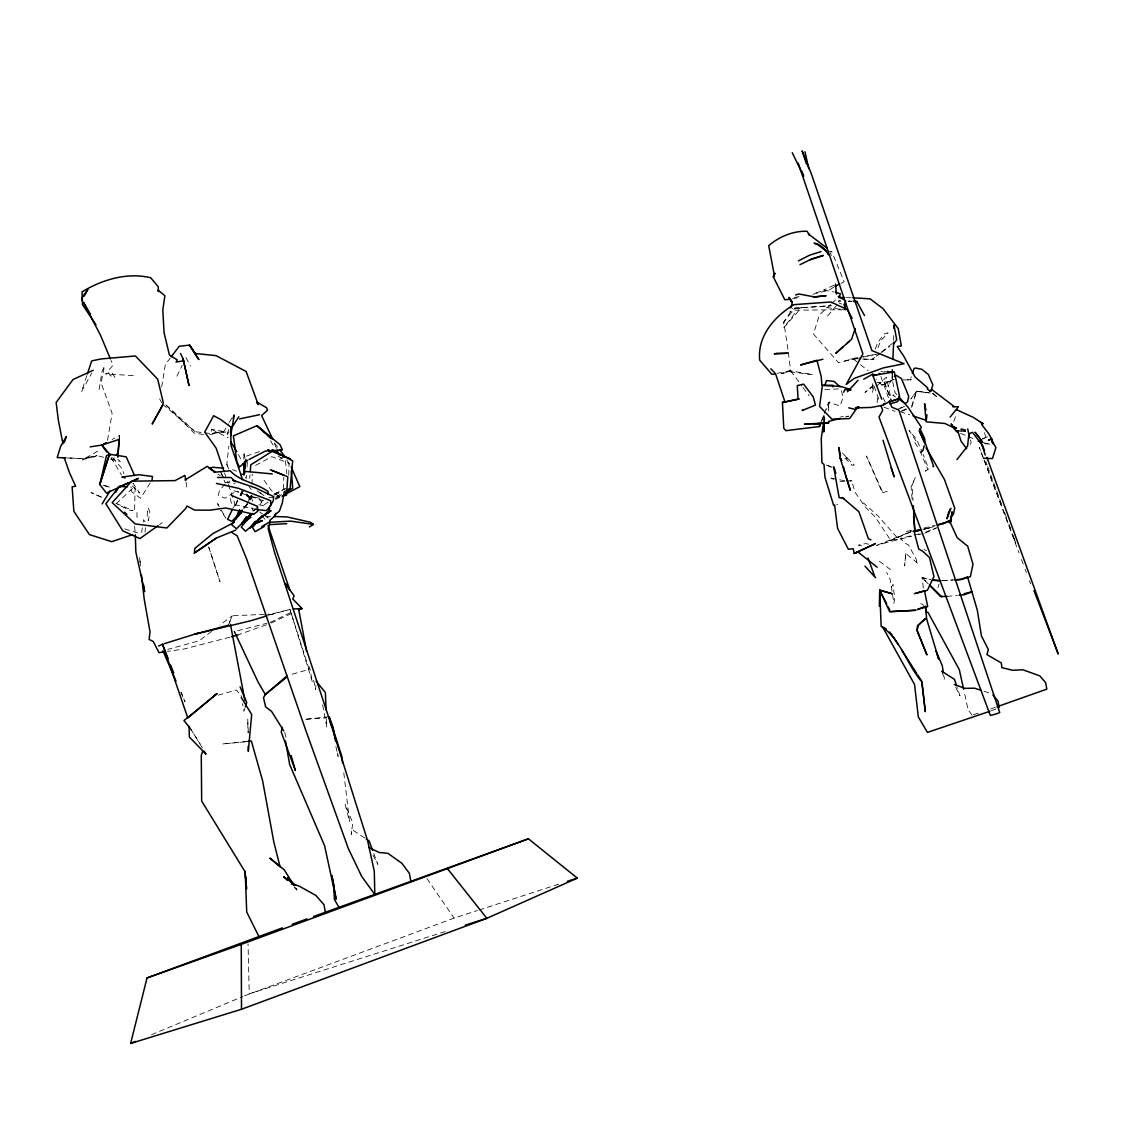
<?xml version="1.0" encoding="UTF-8"?>
<svg xmlns="http://www.w3.org/2000/svg" width="1123" height="1123" viewBox="0 0 1123 1123"><rect width="100%" height="100%" fill="white"/><g stroke="black" fill="none" stroke-linecap="round" stroke-linejoin="round"><path stroke-width="0.75" stroke-dasharray="5 3.75" d="M828.437 411.046L828.479 402.343L829.799 401.908L826.542 409.614M823.861 420.451L823.959 413.854M252.029 484.462L252.226 474.06M893.599 340.578L893.754 333.601M288.737 475.226L289.018 463.28L271.864 456.654L252.366 467.112M872.641 383.701L872.389 392.404L874.691 384.122M892.476 374.156L892.294 379.209L890.932 381.427L876.881 382.662M283.347 489.207L283.81 477.008M892.224 373.201L891.999 378.339L894.147 388.712L895.115 392.713L897.459 395.324M824.338 421.925L824.759 415.187L823.664 421.827M315.872 685.241L315.577 689.578L313.359 678.91M226.832 464.304L228.811 469.288L226.832 464.304L228.839 446.028M246.442 475.268L246.204 478.58L244.702 475.605M247.046 466.943L247.537 460.304M249.755 478.37L250.008 474.987M119.347 438.784L119.628 435.457L112.23 439.458M145.035 532.218L145.428 527.712M905.77 553.569L904.647 565.95L905.77 553.569L917.421 562.974M209.804 434.741L222.621 431.429L211.082 433.534L226.467 431.99L211.601 429.337L211.082 433.534L204.681 432.804M877.737 397.71L877.119 402.441L878.593 404.434M119.277 438.096L119.628 435.457M141.624 532.442L142.284 527.866M99.105 389.527L102.025 371.502L104.467 365.972L101.098 382.985L112.103 413.278L107.541 440.314M161.642 386.916L165.348 364.54L170.289 358.04M143.168 522.097L143.618 519.696L145.822 523.206M783.278 323.48L792.726 308.235M911.665 407.41L916.649 391.169L930.349 393.022M244.856 708.374L243.93 711.322L242.428 703.602M937.958 587.652L939.109 584.044M86.822 375.601L81.432 391.913L91.707 373.159M911.679 406.147L916.649 391.169L927.037 392.643M903.299 379.855L910.192 379.995L911.286 376.738M953.806 421.476L956.361 414.134M228.825 429.491L226.411 435.935L229.064 431.822M821.194 421.701L828.479 402.343L840.06 405.852L843.247 397.317L840.664 388.291M241.291 495.762L242.357 492.955M244.281 490.035L240.069 495.538L242.386 489.446M247.102 503.932L246.26 506.136L248.997 501.686M875.266 348.958L877.989 341.982L884.84 333.559L888.139 332.885L880.629 340.887L877.765 348.214L878.144 350.881M237.697 499.988L235.198 506.108L237.599 500.802L233.051 507.989M229.303 622.872L232.264 615.783L266.362 614.267M821.98 420.381L823.931 415.763M260.452 504.325L262.164 500.732M970.188 444.497L971.241 442.28L970.061 439.36M176.929 376.177L182.165 365.34M249.306 499.3L251.327 495.215L247.523 502.823L252.184 495.706M240.069 495.538L241.501 492.815M223.337 432.397L228.404 423.848M229.246 422.43L233.458 415.313M891.367 587.147L893.052 584.353L894.694 598.32L893.88 603.556L890.286 579.833L886.735 572.463M249.896 500.212L251.72 497.25L249.938 499.735M240.392 495.608L242.877 491.551M150.243 482.946L140.501 498.289L131.924 491.916L129.931 487.382M254.43 510.67L255.412 509.168L252.773 511.428L257.897 506.698M228.109 625.708L232.264 615.783L219.841 625.174M892.42 379.237L887.577 386.087L889.065 385.091M114.321 457.819L112.553 460.318L110.601 457.552M244.238 507.694L247.257 503.469L243.284 508.326M916.649 391.169L910.837 399.002L916.677 391.351L928.637 392.811M244.281 508.214L246.302 505.659L244.337 506.641M827.595 315.942L837.744 304.179M225.105 484.167L219.42 490.498L218.409 495.341L224.895 498.219L232.98 492.983L238.539 491.312M268.664 497.826L279.178 496.773L282.266 493.559M227.955 482.792L229.836 480.967M116.132 503.82L133.693 487.27L130.479 487.073M830.641 304.459L819.383 314.931L813.473 334.022L838.446 362.645L858.435 358.026M831.89 303.294L836.888 298.634M873.483 385.147L865.047 392.39L873.217 386.186M880.151 353.057L872.038 359.458L880.193 353.478M881.499 351.976L893.655 342.375M877.203 385.624L886.44 377.202L891.451 401.178L883.633 380.599L890.539 398.061M211.559 631.435L199.122 640.826L167.832 649.361M881.541 352.482L889.697 346.516M834.164 285.158L823.721 290.043L825.138 290.324L813.347 293.496M159.494 524.666L162.288 522.686M268.243 502.093L263.863 504.873L259.652 499.707M275.542 497.461L282.842 492.829M833.715 287.207L828.83 290.296L812.87 294.268M857.888 357.661C851.838 357.928 847.037 361.48 840.916 361.115M275.374 498.724L281.157 495.243M887.226 491.411L882.341 492.786L866.451 456.036L882.846 492.492M97.687 451.207L82.26 459.939L96.943 455.601L103.625 457.286M897.544 409.432L903.425 406.259M900.548 408.435L904.619 406.245M275.598 499.482L280.146 497.068M841.085 283.347L844.159 281.803L833.533 255.876L828.297 254.739M881.878 385.161L894.09 379.251L881.878 385.161L876.207 379.111M274.7 493.938L285.396 488.687M885.612 371.25L883.843 372.12L880.909 371.292M270.138 622.465L292.233 611.754M273.759 494.26L285.382 488.687M987.356 436.777L979.719 440.427L986.682 436.636L985.671 437.394L984.422 432.102M926.068 470.691L925.24 471.099L928.637 468.937L923.274 454.52M901.502 410.948L907.314 408.196M274.517 495.075L281.817 491.649M271.134 623.04L292.724 612.891M788.346 352.383L790.662 370.815L781.173 373.734L790.662 370.815L812.743 374.675L789.567 371.727L781.173 373.734M910.571 531.712L885.008 542.914L876.193 545.68M924.847 533.158L936.091 528.287M836.677 504.732L837.618 504.325M910.697 531.951L885.008 542.914L911.708 536.204M877.639 544.936L911.272 531.544M151.451 1034.732L242.835 996.508M244.435 995.834L454.113 918.095L477.415 910.528M925.829 531.993L936.61 527.67M901.966 411.285L906.822 409.348M991.37 710.733L995.876 708.992M266.432 624.795L238.02 634.874M934.238 526.533L923.176 529.452M990.668 708.964L995.469 707.293M246.456 456.12L260.325 451.306M840.257 300.459L838.165 301.146L841.548 301.203M479.086 909.995L559.001 884.054M445.312 931.514L249.25 993.813L248.043 943.881M973.543 714.649L981.081 712.305M270.039 614.913L289.945 609.396L309.162 669.364L289.425 675.007M229.934 637.176L184.228 648.982L167.397 651.396M218.185 695.179L236.42 690.041L241.726 696.513M285.074 456.935L280.483 458.198L277.971 456.008M845.226 417.054L848.595 416.17L840.608 416.872M237.599 630.733L266.881 623.293M265 615.699L289.945 609.396L312.419 682.04L309.513 666.683M923.78 528.105L935.389 525.213M919.218 533.832L900.618 538.352L904.436 542.886L908.549 544.964L916.27 559.465L916.972 563.353M851.964 480.756L849.802 481.093M910.192 379.995L911.315 379.742L904.633 379.7M918.277 534.688L923.204 533.537M790.676 370.506L777.228 373.341M863.334 356.988L876.403 354.222L859.572 357.353M268.271 614.997L273.184 613.958L268.074 614.183M924.285 529.087L931.079 527.656L924.482 528.961M792.543 298.788L800.194 297.286M911.286 530.519L906.584 531.39L911.202 530.87M794.143 297.511L801.359 296.205M329.053 716.713L304.403 719.422L326.526 717.695M247.958 741.362L222.368 743.973L247.032 741.629M946.984 596.383L957.372 595.401M894.189 395.015L892.631 395.142L895.48 397.009M794.396 308.123L831.245 305.709L794.972 308.221L783.742 321.669L788.135 350.699M942.604 580.661L952.894 580.029M941.902 580.605L953.553 579.875M824.801 389.527L839.372 388.881M839.948 481.458L844.875 481.276M843.668 309.766L794.635 310.159L801.738 307.393L783.896 327.509L795.154 312.966L789.862 311.253M848.314 301.329L851.697 301.399M850.49 358.981L857.214 359.107M863.924 359.234L874.003 359.416L862.604 358.981M846.307 297.651L852.834 297.792M844.552 480.742L829.35 477.724L833.898 479.324M846.293 480.784L851.683 480.869L855.207 492.478L865.033 506.698L875.294 517.141L890.3 539.728L898.568 539.265L878.368 516.257L863.447 502.893M267.33 516.285L270.601 516.383M860.976 358.911L852.834 358.602L859.207 363.698M67.113 457.973L82.007 458.605L92.479 457.566L96.943 455.601L82.007 458.605L64.236 457.721M133.216 375.601L105.506 373.889L112.033 372.696L114.995 377.426L110.236 375.545L107.626 371.404L113.058 365.214L111.093 360.511M848.511 300.978L851.81 301.175M960.6 431.12L965.415 431.499L957.666 430.6M983.144 442.687L990.991 444.217M984.745 443.669L991.693 444.315M225.162 482.413L235.03 483.381M162.526 404.196L195.107 431.723L203.095 432.622M826.612 307.618L843.584 309.583M203.558 434.489L194.237 433.155L165.811 405.08M254.921 497.307L246.204 495.692L259.666 498.191M256.591 509.575L231.591 503.988L229.766 496.45M829.111 251.454L832.185 252.043L831.02 251.159M823.721 290.043L833.856 291.98M960.881 428.635L967.198 429.87M868.669 544.192L865.665 543.588L858.407 545.104L863.924 546.382M103.134 485.234L111.486 487.031M923.317 588.017L922.137 577.629L930.349 579.454M258.88 504.732L266.362 506.445M928.258 583.904L922.137 577.629L930.63 579.791M110.307 458.97L120.329 461.511L117.747 459.195M960.895 429.295L965.64 430.614M104.369 485.782L111.977 487.915M263.638 500.76L230.383 489.544M124.653 528.877L137.497 532.962M960.783 429.604L965.457 431.12M984.015 691.263L990.289 693.284M900.042 411.636L909.77 414.864M232.503 469.695L236.616 471.211M960.544 433.422L965.345 435.219M884.054 407.214L895.115 411.355M827.525 465.441L834.586 468.094M923.962 549.554L926.489 550.509M838.881 302.873L841.787 304.108M101.968 497.278L91.075 492.59L102.039 497.559M115.964 503.301L133.076 510.656L130.212 510.319L117.69 504.648M826.444 464.978L835.498 469.358M968.545 436.412L975.438 439.795M211.601 429.337L228.081 437.689M217.848 474.257L220.347 475.591M920.874 603.613L923.906 605.297M278.097 456.106L285.354 460.43L286.828 473.864M259.694 512.004L262.543 513.885M364.75 838.039L351.681 829.378L351.218 834.529L352.762 822.794L345.098 804.475L349.548 821.376L343.47 770.125M879.477 561.318L891.915 570.652M263.975 514.825L268.158 517.956M257.097 490.793L262.67 495.004M260.157 492.688L264.228 495.931M860.485 364.708L868.135 370.829M279.178 496.773L271.513 490.667L264.059 480.363M932.792 393.471L936.666 396.616M932.623 393.303L937.958 397.668M264.593 514.952L268.313 517.998M165.965 404.813L195.107 431.723M922.137 577.629L928.272 583.637M132.374 485.908L139.617 493.095L133.033 483.269L135.069 488.687L134.62 509.73L136.964 512.579L137.048 519.514M294.479 887.549L296.879 889.963L296.416 888.307M842.447 453.088L845.984 456.682M847.163 457.875L854.224 465.048L852.09 465.301L842.615 455.601M246.513 493.895L248.576 496.127M112.679 457.665L121.312 467.744L123.965 473.78M249.138 486.821L251.243 489.403M274.559 443.038L277.718 447.207M190.643 728.827L202.673 748.395M790.662 370.815L801.934 386.045M802.959 387.435L809.107 395.745M972.027 715.112L968.082 709.778L964.011 690.898M261.912 515.275L265.926 520.805M294.9 887.226L296.879 889.963L295.068 887.072M189.099 726.455L200.076 743.847M426.965 878.663L454.113 918.095M915.933 440.918L909.139 430.432L916.508 439.233L921.927 451.46M286.814 459.812L290.31 465.554M914.908 442.49L919.091 449.397M919.919 450.772L927.78 469.344M221.456 510.404L225.891 518.138L220.459 510.291M111.247 457.552L121.523 475.099M270.587 440.749L274.714 448.021M159.634 398.974L161.796 402.89M185.913 357.591L190.433 365.93M220.964 472.53L224.123 478.356M219.224 506.599L217.623 503.581L218.831 507.203M372.99 855.165L377.875 864.401L373.777 853.438M882.973 397.64L885.261 402.146M238.455 454.464L242.287 462.072M955.757 687.304L959.983 695.825L957.231 687.585M180.831 692.273L184.972 701.861L181.224 692.245M220.81 472.558L223.351 478.524M223.996 480.012L225.274 482.988M274.574 443.711L276.539 448.54M252.647 501.209L250.583 495.425M983.594 458.633L979.242 447.235L1019.024 552.979M984.225 460.262L1013.451 536.822M1014.083 538.45L1016.568 544.964M1021.467 559.479L1024.527 567.62M1025.145 569.249L1026.366 572.491M1029.426 580.633L1030.647 583.89M985.826 461.567L987.033 464.866M987.636 466.508L1002.207 506.01M1004.636 512.593L1006.447 517.535M1008.875 524.118L1010.7 529.059M1013.128 535.643L1014.939 540.57M880.923 376.542L888.911 399.114M874.171 386.214L879.856 402.315M830.459 252.886L831.357 255.44M247.537 494.401L249.194 499.3M251.945 507.484L253.054 510.74M224.502 472.951L227.815 482.82M228.362 484.462L236.111 507.456M941.776 671.259L944.485 679.359L943.938 675.99M208.738 547.126L219.982 581.672L208.85 547.238M284.652 732.421L286.042 737.39M335.875 746.5L338.135 756.425L337.546 752.986M322.666 704.921L326.835 727.297L326.4 716.853M245.011 458.338L243.831 451.951L243.873 460.486M134.563 526.378L135.223 533.074M186.053 482.118L186.867 487.157M139.519 557.527L140.782 566.048M139.912 561.009L140.501 566.231M912.101 499.061L911.076 487.073L915.301 477.457L912.087 485.15L913.013 500.647M248.309 732.87L247.72 719.099L247.972 732.659M828.479 402.343L828.704 410.836M147.45 511.386L147.113 517.928L148.418 520.679L149.864 511.906L148.166 507.793L147.45 511.386M251.426 498.177L246.527 495.72L251.426 498.177"/><path stroke-width="1.5" d="M95.932 324.786L82.498 304.6L82.035 291.84C102.361 279.529 127.18 272.159 150.679 277.746L158.273 286.772L158.413 291.601L158.132 290.113L164.87 295.714L162.807 310.004L164.07 332.731L169.405 354.98L177.181 359.851L176.114 362.013L183.596 360.862M823.847 422.108L823.721 432.018L824.24 423.596M81.965 300.192L82.021 297.735L87.889 289.327L84.183 296.121M879.351 606.223L879.702 590.179L892.181 593.772L879.702 590.179L881.162 626.395C900.632 639.001 906.907 664.535 921.73 681.731L925.282 711.617L921.955 681.507M893.88 328.379L893.95 324.884L896.716 339.764L893.529 344.059M892.224 373.201L892.392 369.776M892.869 359.5L893.655 342.375M244.575 461.356L243.958 474.117L243.902 463.883M250.247 471.618L250.752 464.852L272.945 450.786L292.682 460.809L290.141 488.196L285.761 490.976M267.99 494.036L268.172 491.607C256.395 482.876 240.154 481.711 230.201 470.776L214.1 472.264M119.347 438.784L117.761 457.131L119.094 439.43L101.884 445.073L90.191 446.87M235.76 530.084L216.374 538.043L194.377 553.049L194.826 548.403L212.865 533.579L234.314 522.293M243.859 475.071L245.979 459.56M152.012 480.167L152.517 476.503L138.887 474.72L121.888 477.093L125.074 477.837M823.426 423.483L821.264 438.447L821.91 462.788L824.015 464.417L824.942 477.135L833.659 505.42M230.636 435.682L234.244 414.991L233.037 418.219M926.952 414.738L926.138 421.827L944.892 423.483L953.287 427.498L951.139 423.918L957.343 432.229M284.33 491.411L282.196 503.272L279.388 511.232L274.475 515.12M947.924 514.531L947.012 518.812L950.816 508.326L948.233 513.099M162.638 405.192L152.293 423.834L162.638 405.192L163.242 402.469L157.697 379.181L135.406 355.963L101.056 358.953L91.679 360.918L87.369 373.973M924.159 445.761L923.05 450.281L920.902 452.541M313.542 916.522L528.414 838.811L577.32 878.102L486.849 918.305L241.501 1009.268L130.619 1043.449L147.029 977.951L282.392 927.879M282.392 727.339L281.199 731.985L295.377 770.546L291.18 755.625M790.789 307.969L792.178 303.042L789.118 297.342L792.192 302.101M264.621 524.666L264.059 526.589L255.132 531.642L252.493 527.628L258.192 519.935M930.855 391.38L932.862 384.852L928.286 374.422L921.801 369.27L915.427 368.035L914.01 368.583L912.381 373.482M845.773 301.062L844.735 304.305L845.282 309.78L844.019 304.221M245.319 706.914L246.709 702.507L240.083 686.897M275.795 513.281L274.896 516.061L270.011 520.174L269.464 522.055L261.729 526.701M855.179 328.534L851.585 339.343L835.807 353.282L843.078 346.81M202.786 750.978L201.27 755.372L201.677 801.078L245.011 871.659L246.527 889.093M64.306 442.406L66.369 436.496L60.642 446.421L57.189 457.552L65.471 457.903M967.745 428.958L969.472 437.886M824.801 385.287L826.528 380.585L832.185 381.16L834.263 381.553L840.074 386.888M239.48 509.688L237.164 515.878L231.829 521.325L227.604 519.331L232.405 509.323M820.59 423.315L819.369 426.543L785.932 430.656L783.798 428.368L782.45 402.511L784.935 401.852L775.53 373.692L770.869 368.821M239.199 510.642L237.164 515.878L241.164 511.007M269.688 508.494L268.636 511.119L245.53 531.235L241.248 527.066L252.001 513.913M820.674 423.469L819.369 426.543L820.745 423.511L829.027 422.725L804.503 424.171L811.003 423.904M243.986 474.439L245.333 471.407L272.243 473.92M843.654 392.264L844.931 389.541L850.911 390.172M115.781 492.113L119.22 486.399L127.264 486.877M858.267 406.919L855.473 407.916L871.378 407.41L883.127 405.206L884.208 403.424M102.095 503.918L110.18 490.821M269.352 507.133L273.282 500.914L273.633 496.605L255.468 487.887L232.826 480.237L235.549 481.655L231.015 477.528L217.595 477.457M230.847 429.084L238.82 416.759M241.529 510.895L239.662 513.716L242.147 510.081L231.52 524.666L236.518 528.751L250.92 514.166M857.523 407.186L849.634 418.57L831.932 419.188L819.579 406.456L822.373 385.47L840.678 386.424L850.602 389.47M116.09 455.32L117.873 452.822M242.231 510.516L240.21 513.337L242.245 510.783M930.209 391.38L931.655 389.428L954.382 406.666M171.272 356.735L179.175 346.319L189.562 345.084L198.743 359.472L189.562 345.084L195.163 353.464L216.065 355.64L246.105 371.474L258.276 404.659L256.634 402.497M119.22 486.399L105.857 503.764L122.828 530.884L139.884 538.591L158.09 525.662M956.964 459.588L967.591 446.084L968.938 433.759L972.504 432.355L982.765 445.845L984.548 450.772M950.17 417.054L958.424 406.765L952.655 406.708M250.864 513.829L246.442 519.275L251.173 514.208M847.486 391.759L858.028 380.318M249.025 516.945L252.717 513.464M846.7 343.568L849.128 341.406M287.067 675.807L265.351 694.491L263.512 697.65L265.618 706.9L271.541 711.336L283.726 730.862M213.216 696.583L216.879 693.733L187.836 717.99L162.512 644.237L158.638 646.034M247.537 460.304L239.41 467.042L236.799 461.539L233.416 435.864L256.97 425.673L271.387 438.686M216.879 693.733L183.961 720.545L189.689 727.648M286.758 677.169L265.351 694.491L258.009 681.9L234.342 631.561M247.004 520.258L244.365 522.392L250.948 517.071M259.104 518.77L260.354 517.843M878.439 374.282L879.786 373.313M194.377 553.049L216.374 538.043M266.263 513.857L271.078 510.712L266.137 513.969M261.757 516.889L268.846 512.116M883.127 405.206L889.486 401.487L900.337 398.651M798.355 260.943L809.585 255.202L821.067 251.566M309.415 526.968L313.429 524.413L310.327 522.237L286.969 516.917L273.872 516.496M803.703 409.558L802.117 410.555L815.438 405.052L813.234 396.882L803.647 384.136L797.26 385.582L798.088 399.184L782.45 402.511L799.436 398.918M185 479.984L207.222 466.34L215.097 471.885M285.481 492.632L292.71 488.294L291.404 470.93M863.713 379.223L872.487 374.254L876.221 375.166L872.894 375.587L872.487 374.254M106.727 452.007L101.884 445.073L106.32 442.673M859.502 407.003L855.094 409.404L848.679 407.817M283.178 495.468L299.827 486.638L291.18 466.986M894.357 376.5L896.379 375.433L901.474 378.619L908.675 396.208L907.637 401.697L905.475 403.564L899.762 399.816M249.025 459.532L265.351 451.067L282.322 449.958L280.174 444.834L256.97 425.673L264.635 432.608M834.95 286.421L839.555 284.119M858.927 551.786L854.224 553.442L875.07 543.841L854.224 553.442L853.241 548.74L848.37 549.287L837.561 528.343L834.614 505.013M799.997 264.691L811.508 258.992L823.341 255.44L810.329 259.764M949.37 520.665L942.955 523.725L950.844 520.146L952.065 512.046L950.844 520.146L949.37 520.665L957.203 537.692L967.703 546.213L972.995 564.209L970.356 576.675L961.47 579.496L954.606 579.917M948.949 522.742L951.293 521.634L951.111 516.973L953.511 513.997L954.718 508.087L944.415 479.437L926.082 447.726M298.9 610L301.989 608.554L292.836 599.036L294.086 595.808L285.312 583.511L289.846 590.179L268.032 525.494M93.293 370.267L73.023 379.518L56.15 402.469L58.368 420.395L62.944 443.697M933.031 466.705L933.676 466.424L925.647 444.118L919.4 431.064L919.919 428.607L924.692 438.546L925.043 444.118M118.069 487.41L129.005 482.567M133.693 480.49L138.382 478.412L106.474 493.109L99.793 484.504L106.488 455.713L109.478 454.239L126.211 456.836L134.521 475.422M924.075 606.715L917.323 609.564L927.668 606.631L924.524 590.74L915.821 593.281M130.619 1043.449L135.42 1041.442M147.029 977.951L241.263 944.387L528.414 838.811M292.233 924.285L306.986 918.909M937.382 525.396L943.685 523.136L938.702 524.385M989.868 711.266L927.472 732.407L918.333 716.965L914.543 684.469L882.594 626.915L886.342 629.034M997.112 706.732L1046.818 689.129L1045.667 682.672L1039.814 675.878L1022.8 669.757L1012.735 670.291L1001.87 667.652L1001.351 662.935L986.963 654.639L988.338 649.473L981.432 635.927L977.347 610.322L967.563 576.885L960.207 579.454L955.224 579.763M132.668 534.59L111.781 541.665L89.419 534.618L73.851 511.274L72.125 486.792L75.648 486.175L69.626 473.12L64.236 457.721M567.326 881.344L577.32 878.102M465.245 925.17L486.849 918.305L447.754 869.034M795.631 294.97L798.804 293.973L814.329 296.879L826.079 295.714L813.684 297.076M164.183 643.718L197.508 633.302M889.753 403.901L897.558 401.753L899.397 398.188L891.788 401.234M266.881 615.867L251.117 620.654L194.532 634.27L228.236 625.272M231.549 636.713L238.02 634.874M822.934 359.22L800.615 364.947L816.94 360.272L821.222 376.584L821.91 385.273L832.845 385.287L832.915 386.902M828.409 421.49L840.186 418.388M964.081 593.744L972.125 591.779L964.292 594.741L959.098 595.232M921.59 529.803L914.206 531.923L918.74 549.063L922.811 551.337L929.493 557.499L933.929 576.618L927.416 590.277L914.375 593.702M239.578 418.893L259.483 414.71M282.098 496.169L286.477 495.243L287.811 476.784L270.292 469.765M914.094 531.235L920.888 529.803M912.929 531.221L921.183 529.607M240.743 474.566L244.463 473.99M164.028 651.887L158.975 652.617L153.233 641.472L149.106 639.45L150.019 631.842L144.235 599.317L141.484 574.934M247.958 741.362L251.37 741.026L262.656 780.948L273.801 841.871L280.048 866.745L269.885 858.126L284.189 869.778L294.156 885.64M929.479 585.167L940.484 596.481L946.984 596.383M813.164 424.213L820.745 423.511L815.874 423.708M789.483 299.378L784.795 299.743L773.382 276.974L774.87 273.408L773.382 276.974L774.196 274.461L768.708 245.684C779.222 236.602 793.02 230.875 807.03 231.254L809.585 235.17L808.434 234.019L827.033 248.141M940.892 580.759L932.343 580.212M940.246 580.703L933.634 580.184M293.384 609.003L301.989 608.554M269.59 524.623L286.786 523.669M890.567 611.544L915.877 610.266L889.711 611.754L879.702 590.179L886.693 603.921M853.382 301.427L856.765 301.483L864.528 315.549M839.779 297.511L844.664 297.609M852.834 297.792L870.128 298.83L883.057 308.699L898.232 328.576L901.362 345.954L897.221 346.488L903.608 355.921L914.978 376.893L927.752 387.912L927.289 388.937L929.956 391.113M774.238 374.282L771.726 374.141L759.695 360.174C757.253 335.988 774.533 316.56 793.849 304.656L830.936 301.975L847.275 309.653L852.146 318.258M853.466 301.287L856.765 301.483M959 430.993L955.799 430.741L952.992 427.077L956.15 427.695M223.589 468.235L212.837 467.238L209.257 468.333L214.746 471.969M256.591 509.575L266.432 510.614L270.769 505.561L270.643 500.647L238.315 488.28L216.416 483.409M983.58 458.31L992.479 458.549L995.904 447.572L991.104 438.981L988.465 440.146L991.679 438.882L993.083 443.796M313.429 524.413L290.703 521.128L269.997 522.265L268.186 528.652L274.433 552.067L330.653 723.268L367.684 841.015L374.296 871.294L374.815 894.54L361.634 876.291L348.355 848.595L305.933 730.806L246.541 558.735L237.164 535.797L231.984 532.625M887.002 371.488L892.546 372.457M835.47 292.289L840.397 293.805L839.021 297.792L838.334 296.318L844.552 300.108M844.215 498.654L839.134 497.601L833.687 466.803L835.849 473.443M978.189 441.157L981.881 442.069M291.39 884.04L298.732 885.879L315.872 895.424L323.986 904.661L325.544 913.434M956.15 427.961L952.992 427.077L956.108 428.088M980.884 690.238L974.61 688.217L964.854 688.329L954.353 684.469M913.013 415.945L925.984 420.269L924.566 403.634L925.928 409.979M231.296 495.369L257.448 506.333L257.813 511.105L253.966 514.236L225.751 507.989L209.917 510.193L194.658 510.095L186.994 506.038L185.576 508.635L166.864 527.992L135.279 523.964L112.188 502.669L131.644 481.177L175.034 480.616L184.944 475.394L185.772 480.433M268.088 449.818L290.478 458.774M271.794 470.383L283.88 475.268M870.999 539.854L868.416 538.801L858.913 511.765L842.32 497.517M956.459 409.67L973.318 417.391L983.172 423.764L980.449 422.402M368.934 847.458L379.055 852.469L387.912 853.326L401.866 863.292L409.362 873.315L410.906 881.85M272.187 449.705L283.642 456.135M257.153 402.202L266.502 407.705L267.471 410.316L261.603 415.524L272.594 438.882M267.948 450.042L270.84 451.769M941.776 671.259L954.48 679.345L956.684 685.928M366.196 838.993L369.102 840.916L372.611 850.308M295.981 885.247L283.67 876.726L287.277 880.334M826.037 250.878L817.614 244.533L814.133 243.172C820.351 244.154 825.587 249.18 828.297 254.739M982.569 441.971L975.059 432.215L981.123 440.062M857.635 551.73L877.175 567.213M982.232 441.872L980.393 440.272L985.236 455.026M267.204 434.924L271.036 438.405M930.742 586.052L941.79 596.875M124.527 512.116L126.927 514.488M864.935 566.118L875.617 577.784M898.625 396.63L907.96 407.102L921.323 427.175L919.4 431.064L924.411 442.673M966.678 448.737L961.035 441.128L957.666 430.6M889.472 631.926L892.294 635.211M101.884 445.073L110.517 455.152M992.872 694.997L997.982 700.949L999.175 707.56M841.127 459.307L840.158 458.156L838.797 447.487L840.467 455.938M316.125 681.17L325.361 692.484L326.105 709.89M981.67 424.55L988.535 433.422L991.679 438.882L991.988 442.364M288.232 877.526L294.366 885.612M279.809 449.986L285.074 456.935M841.927 460.528L840.158 458.156L850.322 490.302L845.507 474.861M287.965 877.667L291.924 883.127M789.23 298.086L792.024 301.989M917.716 675.021L921.099 680.215M893.234 636.685L897.937 644.055M901.713 649.964L916.775 673.547M230.706 441.844L236.813 451.558M241.234 697.439L251.678 714.481L248.323 751.329L248.225 746.234M90.373 314.145L83.411 302.255L100.593 335.468L110.433 358.953M338.669 906.865L334.429 899.439L333.657 884.545L331.875 875.547L336.17 899.214L324.589 845.731L289.678 764.566L285.481 740.969M204.33 751.287L205.972 754.193L189.352 736.997L189.099 726.455M258.894 936.526L246.709 912.016L245.179 871.378M888.251 606.967L889.795 610.014M243.059 463.588L245.361 468.151M180.522 353.492L183.119 358.855L188.987 385.428L183.119 358.855M792.262 152.728L803.661 176.311L801.906 171.44M846.433 457.594L847.023 458.83M162.891 650.708L176.002 681.085M277.199 450.155L279.178 454.969M162.512 644.237L168.127 658.639M170.626 665.041L173.742 673.042M881.723 399.226L872.894 375.587L894.343 371.825L899.607 396.475M330.948 724.981L329.053 716.713L333.068 727.157L335.454 740.927M1033.974 590.572L1058.245 654.091L986.92 457.328M874.62 576.183L868.079 558.033M889.472 400.714L891.76 407.172L898.863 410.063L999.723 712.572L996.663 713.779L990.36 715.477L879 417.068L882.692 410.372L880.994 405.543M883.029 440.23L894.175 476.882L891.044 467.758M242.582 479.689L231.001 445.368L230.734 427.021L220.698 419.511L213.637 415.707L204.723 432.018L216.206 448.316L223.94 471.309M806.468 164.028L802.117 150.889L811.466 174.149L871.911 350.615L904.015 363.726L883.675 367.797L854.421 378.311L846.166 384.487L862.913 353.871L798.271 163.2M329.053 716.713L341.855 756.467L342.655 763.303M843.513 466.901L845.1 473.274M804.966 151.759L808.771 168.731M963.646 689.269L959.281 669.617L927.949 612.288L926.096 612.246L925.506 607.052M298.55 608.708L306.607 651.34M230.44 624.304L244.898 700.387M943.39 672.635L942.309 665.911L936.161 651.101L938.688 659.201L926.686 619.124L925.422 606.153M143.576 584.802L144.6 591.624L135.855 552.067L135.279 534.801M835.526 284.175L836.396 294.058M913.589 516.201L914.768 529.916L913.322 505.813M245.586 876.431L246.555 888.251M241.263 944.387L241.501 1009.268M917.589 625.609L916.93 630.214L926.938 654.934L917.126 630.48L918.277 625.399L925.689 618.394L917.589 625.609M100.845 481.051L99.793 484.504L109.478 454.239L100.845 481.051M246.316 517.057L241.642 523.894L246.316 517.057M255.483 521.381L250.078 527.866L255.483 521.381M262.01 516.075L254.935 523.781L262.01 516.075M239.213 513.534L235.718 519.023L241.206 512.832L239.213 513.534M260.578 521.226L255.468 523.43L262.445 520.623L260.578 521.226M776.372 353.464L774.196 353.801L787.911 353.254L776.372 353.464"/></g></svg>
